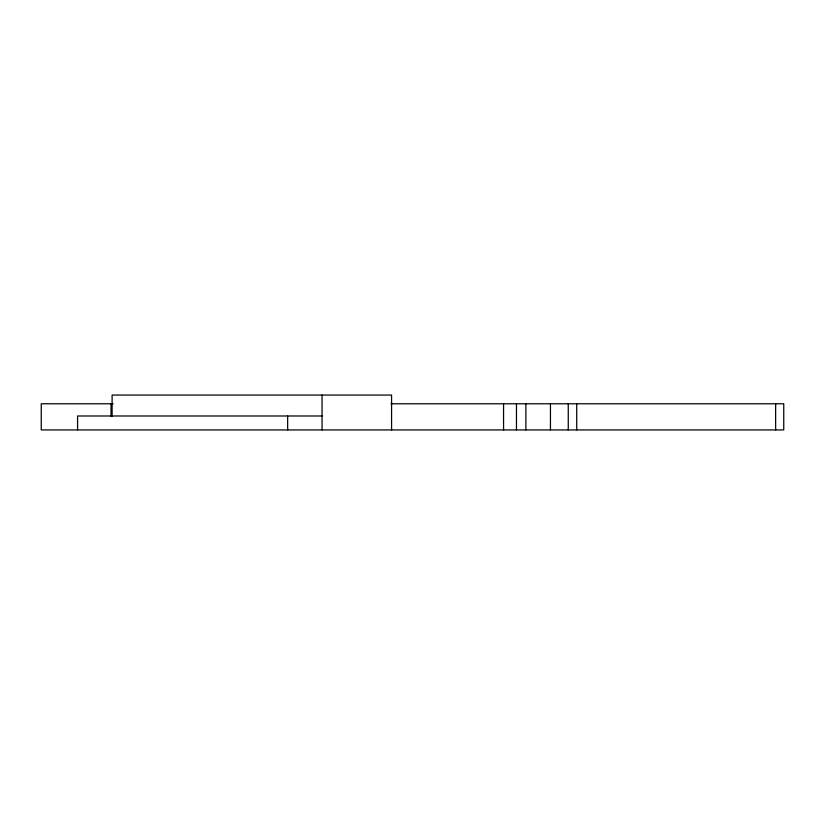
<?xml version="1.0" encoding="UTF-8"?>
<svg xmlns="http://www.w3.org/2000/svg" width="825" height="825" viewBox="0 0 825 825"><rect width="100%" height="100%" fill="white"/><g stroke="black" fill="none" stroke-linecap="round" stroke-linejoin="round"><path stroke-width="1.24" d="M113.108 403.776L41.25 403.776L41.25 429.938L783.75 429.938L783.75 403.776L391.029 403.776M322.059 415.986L77.571 415.986L77.571 429.938M775.644 403.776L775.644 429.938M576.716 403.776L576.716 429.938M568.26 403.776L568.26 429.938M550.45 403.776L550.45 429.938M525.876 403.776L525.876 429.938M516.46 403.776L516.46 429.938M503.559 403.776L503.559 429.938M391.576 429.938L391.576 395.062L112.107 395.062L112.107 416.233M322.059 395.062L322.059 429.938M287.657 415.986L287.657 429.938M111.035 403.776L111.035 416.233"/></g></svg>
